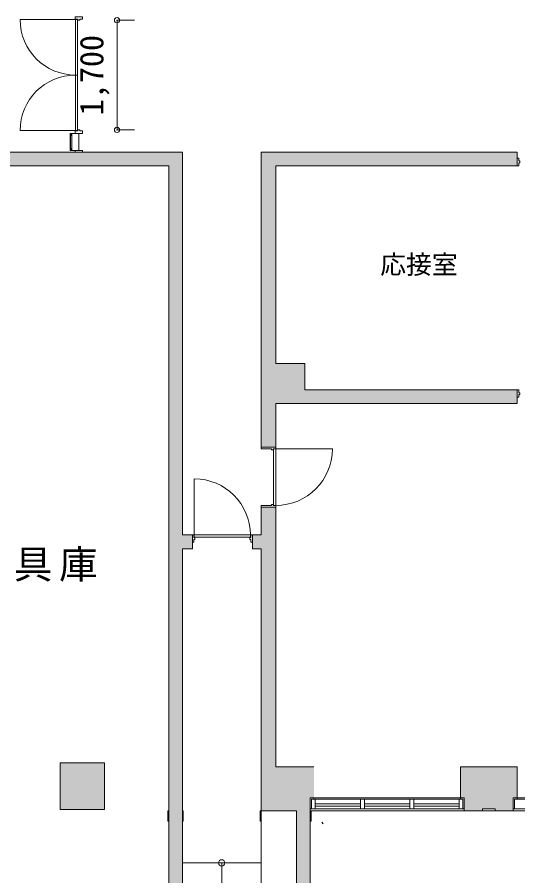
# Model space of a CAD drawing. Units: millimetres at full size, sheet at 1:200; details may follow other scales. Extents: x -41541 to 42058, y -39868 to 8614.
# Drawn here: x -2726 to 5034, y -21506 to -8194 of the extents above; entities that cross this region are included whole.
import ezdxf
from ezdxf.enums import TextEntityAlignment as Align

# ---------------------------------------------------------------- set-up
doc = ezdxf.new("R2010")
doc.units = ezdxf.units.MM
doc.header["$LTSCALE"] = 200
doc.header["$PDMODE"] = 32
doc.header["$PDSIZE"] = 80
for name, color, linetype, lineweight in [('0-1_躯体', 7, 'Continuous', 9), ('0-2_建具', 7, 'Continuous', 9), ('0-6_寸法', 4, 'Continuous', 5)]:
    doc.layers.add(name, color=color, linetype=linetype, lineweight=lineweight)
doc.layers.add('0-4_室名', color=7, linetype='Continuous')
doc.styles.add('ＭＳ ゴシック', font='')
doc.styles.add('ＭＳ Ｐゴシック', font='')
doc.styles.get('ＭＳ ゴシック').set_extended_font_data('MS Gothic')
doc.styles.get('ＭＳ Ｐゴシック').set_extended_font_data('MS PGothic')

msp = doc.modelspace()

# ---------------------------------------------------------------- linework, layer by layer
at = {"layer": '0-1_躯体'}
for p, q in [((-4456.1, -10286.2), (-166.1, -10286.2)), ((-1716.1, -10286.2), (-1826.1, -10286.2)), ((-166.1, -16221.2), (-166.1, -10286.2)), ((5023.9, -10496.2), (5023.9, -10286.2)), ((-4486.1, -10496.2), (-376.1, -10496.2)), ((-376.1, -23789.2), (-376.1, -10496.2)), ((1283.9, -10496.2), (5023.9, -10496.2)), ((1283.9, -10496.2), (1283.9, -13561.2)), ((1733.9, -13561.2), (1283.9, -13561.2)), ((1733.9, -13561.2), (1733.9, -13971.2)), ((5023.9, -13971.2), (1733.9, -13971.2)), ((5023.9, -13971.2), (5023.9, -14181.2)), ((1283.9, -14181.2), (5023.9, -14181.2)), ((1283.9, -14181.2), (1283.9, -14861.2)), ((1053.9, -14861.2), (1283.9, -14861.2)), ((1283.9, -15791.2), (1053.9, -15791.2)), ((1283.9, -15791.2), (1283.9, -19816.2)), ((-11.1, -16221.2), (-166.1, -16221.2)), ((-11.1, -16221.2), (-11.1, -16436.2)), ((918.9, -16436.2), (918.9, -16221.2)), ((-166.1, -23433.7), (-166.1, -16436.2)), ((-166.1, -16436.2), (-11.1, -16436.2)), ((918.9, -16436.2), (1053.9, -16436.2)), ((1053.9, -25811.2), (1053.9, -16436.2)), ((-2058.6, -19753.7), (-1373.6, -19753.7)), ((-2058.6, -19753.7), (-2058.6, -20478.7)), ((-1373.6, -19753.7), (-1373.6, -20478.7)), ((1873.9, -19816.2), (1283.9, -19816.2)), ((4143.9, -19816.2), (4143.9, -20296.2)), ((4143.9, -19816.2), (5023.9, -19816.2)), ((5023.9, -20296.2), (5023.9, -19816.2)), ((4203.8, -20296.2), (1813.9, -20296.2)), ((1813.9, -20296.2), (1813.9, -26021.2)), ((4203.9, -20496.2), (4203.9, -20296.2)), ((7353.9, -20296.2), (4963.9, -20296.2)), ((4963.9, -20296.2), (4963.9, -20496.2)), ((-2058.6, -20478.7), (-1373.6, -20478.7)), ((1604, -20496.2), (1053.9, -20496.2)), ((1604, -20496.2), (1604, -24179.3)), ((4203.9, -20496.2), (4483.9, -20496.2)), ((4683.9, -20496.2), (4683.9, -20466.2)), ((4683.9, -20496.2), (4963.9, -20496.2)), ((-166.1, -21306.2), (1053.9, -21306.2)), ((1603.9, -25221.2), (1603.9, -21346.2))]:
    msp.add_line(p, q, dxfattribs=at)
for points in [[(1053.9, -14861.2), (1053.9, -10286.2), (5023.9, -10286.2)], [(918.9, -16221.2), (1053.9, -16221.2), (1053.9, -15791.2)], [(4483.9, -20496.2), (4483.9, -20466.2), (4683.9, -20466.2)], [(-166.1, -21436.2), (-166.1, -21306.2), (1053.9, -21306.2)]]:
    msp.add_lwpolyline(points, dxfattribs=at)
at = {"layer": '0-1_躯体', "color": 9}
for points in [[(-4456.1, -10286.2), (-4456.1, -10496.2), (-376.1, -10286.2), (-376.1, -10496.2)], [(-166.1, -10286.2), (-376.1, -10286.2), (-166.1, -25811.2), (-376.1, -25811.2)], [(1053.9, -10286.2), (1053.9, -13561.2), (1283.9, -10286.2), (1283.9, -13561.2)], [(5023.9, -10286.2), (1283.9, -10286.2), (5023.9, -10496.2), (1283.9, -10496.2)], [(1053.9, -13561.2), (1053.9, -14861.2), (1283.9, -13561.2), (1283.9, -14861.2)], [(1733.9, -13561.2), (1283.9, -13561.2), (1733.9, -14181.2), (1283.9, -14181.2)], [(5023.9, -13971.2), (1733.9, -13971.2), (5023.9, -14181.2), (1733.9, -14181.2)], [(1053.9, -15791.2), (1053.9, -19816.2), (1283.9, -15791.2), (1283.9, -19816.2)], [(-11.1, -16221.2), (-166.1, -16221.2), (-11.1, -16436.2), (-166.1, -16436.2)], [(918.9, -16221.2), (918.9, -16436.2), (1053.9, -16221.2), (1053.9, -16436.2)], [(-2058.6, -19753.7), (-2058.6, -20478.7), (-1373.6, -19753.7), (-1373.6, -20478.7)], [(1814, -19816.2), (1053.9, -19816.2), (1814, -20496.2), (1053.9, -20496.2)], [(1873.9, -19816.2), (1814, -19816.2), (1873.9, -20296.2), (1814, -20296.2)], [(5023.9, -20296.2), (4143.9, -20296.2), (5023.9, -19816.2), (4143.9, -19816.2)], [(4483.9, -20496.2), (4203.9, -20496.2), (4483.9, -20296.2), (4203.9, -20296.2)], [(4483.9, -20466.2), (4483.9, -20296.2), (4683.9, -20466.2), (4683.9, -20296.2)], [(4683.9, -20496.2), (4683.9, -20296.2), (4963.9, -20496.2), (4963.9, -20296.2)], [(1604, -20496.2), (1604, -25221), (1813.9, -20496.2), (1813.9, -25221)]]:
    msp.add_solid(points, dxfattribs=at)
at = {"layer": '0-2_建具', "color": 4, "lineweight": 5}
for p, q in [((-1821.1, -8231.2), (-2681.1, -8231.2)), ((-1821.1, -9951.2), (-2681.1, -9951.2)), ((1283.9, -14888.2), (2159.9, -14888.2)), ((18.9, -16221.2), (18.9, -15351.2))]:
    msp.add_line(p, q, dxfattribs=at)
at = {"layer": '0-2_建具'}
for p, q in [((-1821.1, -8287.2), (-1821.1, -8231.2)), ((-1791.1, -8231.2), (-1821.1, -8231.2)), ((-1791.1, -9944.9), (-1791.1, -8231.2)), ((-1821.1, -8261.9), (-1821.1, -9951.2)), ((-1791.1, -9091.2), (-1821.1, -9091.2)), ((-1791.1, -9951.2), (-1821.1, -9951.2)), ((-1791.1, -9941.2), (-1791.1, -9951.2)), ((-1884.1, -9996.2), (-1904.1, -9996.2)), ((-1904.1, -10261.2), (-1904.1, -9996.2)), ((-1886.1, -9998.2), (-1902.1, -9998.2)), ((-1898.1, -10011.2), (-1900.1, -10011.2)), ((-1898.1, -10024.2), (-1898.1, -10011.2)), ((-1882.1, -10024.2), (-1898.1, -10024.2)), ((-1886.1, -9998.2), (-1886.1, -10022.2)), ((-1884.1, -10022.2), (-1886.1, -10022.2)), ((-1884.1, -9996.2), (-1884.1, -10022.2)), ((-1882.1, -9996.2), (-1882.1, -10024.2)), ((-1880.1, -9998.2), (-1880.1, -10026.2)), ((-1772.1, -9998.2), (-1880.1, -9998.2)), ((-1880.1, -10026.2), (-1880.1, -10231.2)), ((-1770.1, -10261.2), (-1770.1, -9996.2)), ((-1898.1, -10246.2), (-1900.1, -10246.2)), ((-1898.1, -10233.2), (-1898.1, -10246.2)), ((-1882.1, -10233.2), (-1898.1, -10233.2)), ((-1884.1, -10235.2), (-1886.1, -10235.2)), ((-1886.1, -10259.2), (-1886.1, -10235.2)), ((-1884.1, -10261.2), (-1884.1, -10235.2)), ((-1882.1, -10261.2), (-1882.1, -10233.2)), ((-1880.1, -10259.2), (-1880.1, -10231.2)), ((-1884.1, -10261.2), (-1904.1, -10261.2)), ((-1772.1, -10261.2), (-1882.1, -10261.2)), ((-1772.1, -10259.2), (-1880.1, -10259.2)), ((-1716.1, -10261.2), (-1826.1, -10261.2)), ((-1826.1, -10286.2), (-1826.1, -10261.2)), ((-1716.1, -10286.2), (-1716.1, -10261.2)), ((5023.9, -10496.2), (5023.9, -10379.6)), ((5023.9, -13971.2), (5023.9, -14087.7)), ((1053.9, -14861.2), (1053.9, -14886.2)), ((1053.9, -14861.2), (1283.9, -14861.2)), ((1283.9, -14888.2), (1245.9, -14888.2)), ((1245.9, -15764.2), (1245.9, -14888.2)), ((1283.9, -14861.2), (1283.9, -14886.2)), ((1283.9, -14888.2), (1283.9, -15764.2)), ((1053.9, -15791.2), (1053.9, -15766.2)), ((1053.9, -15791.2), (1283.9, -15791.2)), ((1283.9, -15764.2), (1245.9, -15764.2)), ((1283.9, -15791.2), (1283.9, -15766.2)), ((-166.1, -16221.2), (13.9, -16221.2)), ((-11.1, -16221.2), (-11.1, -16436.2)), ((13.9, -16221.2), (13.9, -16261.2)), ((18.9, -16221.2), (18.9, -16256.2)), ((918.9, -16221.2), (918.9, -16331.2)), ((18.9, -16256.2), (888.9, -16256.2)), ((1813.9, -20296.2), (1813.9, -20466.2)), ((1814, -20296.2), (4183.9, -20296.2)), ((4183.9, -20316.2), (1833.9, -20316.2)), ((1833.9, -20466.2), (1833.9, -20316.2)), ((1873.9, -20296.2), (1873.9, -20316.2)), ((1873.9, -20296.2), (1873.9, -20316.2)), ((1893.9, -20466.2), (1893.9, -20316.2)), ((2597.6, -20466.2), (2597.6, -20316.2)), ((2657.6, -20466.2), (2657.6, -20316.2)), ((3360.9, -20466.2), (3360.9, -20316.2)), ((3420.9, -20466.2), (3420.9, -20316.2)), ((4123.9, -20466.2), (4123.9, -20316.2)), ((4203.8, -20296.2), (4143.8, -20296.2)), ((4143.8, -20316.2), (4143.8, -20296.2)), ((4183.9, -20466.2), (4183.9, -20316.2)), ((4203.8, -20296.2), (4203.8, -20466.2)), ((4964, -20296.2), (7333.9, -20296.2)), ((4964, -20296.2), (4964, -20466.2)), ((4983.9, -20466.2), (4983.9, -20316.2)), ((7333.9, -20316.2), (4983.9, -20316.2)), ((5023.9, -20296.2), (5023.9, -20316.2)), ((-391.1, -20496.2), (-376.1, -20496.2)), ((-391.1, -20656.2), (-391.1, -20496.2)), ((-376.1, -20496.2), (-376.1, -20656.2)), ((-166.1, -20496.2), (-151.1, -20496.2)), ((-166.1, -20656.2), (-166.1, -20496.2)), ((-151.1, -20496.2), (-151.1, -20656.2)), ((1038.9, -20496.2), (1053.9, -20496.2)), ((1038.9, -20656.2), (1038.9, -20496.2)), ((1053.9, -20496.2), (1053.9, -20656.2)), ((1849.2, -20466.2), (1813.9, -20466.2)), ((1814, -20496.2), (1829, -20496.2)), ((1814, -20656.2), (1814, -20496.2)), ((1814, -20496.2), (1814, -25101)), ((1814, -20496.2), (17116.4, -20496.2)), ((1829, -20496.2), (1829, -20656.2)), ((1849.2, -20466.2), (4203.8, -20466.2)), ((1893.9, -20391.2), (2597.6, -20391.2)), ((1893.9, -20428.7), (2597.6, -20428.7)), ((2657.6, -20391.2), (3360.9, -20391.2)), ((2657.6, -20428.7), (3360.9, -20428.7)), ((4123.9, -20391.2), (3420.9, -20391.2)), ((4123.9, -20428.7), (3420.9, -20428.7)), ((4999.2, -20466.2), (4964, -20466.2)), ((4999.2, -20466.2), (7353.8, -20466.2)), ((-391.1, -20656.2), (-376.1, -20656.2)), ((-166.1, -20656.2), (-151.1, -20656.2)), ((1038.9, -20656.2), (1053.9, -20656.2)), ((1814, -20656.2), (1829, -20656.2)), ((2018.9, -20701.2), (1993.9, -20676.2)), ((-166.1, -21576.2), (-166.1, -21306.2)), ((-166.1, -21306.2), (1053.9, -21306.2)), ((443.9, -21306.2), (443.9, -23736.2)), ((1053.9, -21576.2), (1053.9, -21306.2))]:
    msp.add_line(p, q, dxfattribs=at)
for points in [[(-1716.1, -8186.2), (-1716.1, -8226.2), (-1756.1, -8226.2), (-1756.1, -8241.2), (-1786.1, -8241.2), (-1786.1, -8226.2), (-1826.1, -8226.2), (-1826.1, -8186.2)], [(-1716.1, -9996.2), (-1716.1, -9956.2), (-1756.1, -9956.2), (-1756.1, -9941.2), (-1786.1, -9941.2), (-1786.1, -9956.2), (-1826.1, -9956.2), (-1826.1, -9996.2)]]:
    msp.add_lwpolyline(points, close=True, dxfattribs=at)
for points in [[(-1886.1, -10259.2), (-1902.1, -10259.2), (-1902.1, -9998.2)], [(-1880.1, -10026.2), (-1900.1, -10026.2), (-1900.1, -10011.2)], [(-1772.1, -10261.2), (-1772.1, -9996.2), (-1882.1, -9996.2)], [(-1880.1, -10231.2), (-1900.1, -10231.2), (-1900.1, -10246.2)], [(5023.9, -10496.2), (5048.9, -10496.2), (5048.9, -10451.2), (5063.9, -10451.2), (5063.9, -10421.2), (5048.9, -10421.2), (5048.9, -10381.2), (5023.9, -10381.2)], [(5023.9, -13971.2), (5048.9, -13971.2), (5048.9, -14016.2), (5063.9, -14016.2), (5063.9, -14046.2), (5048.9, -14046.2), (5048.9, -14086.2), (5023.9, -14086.2)], [(1283.9, -14886.2), (1243.9, -14886.2), (1243.9, -14901.2), (1213.9, -14901.2), (1213.9, -14886.2), (1053.9, -14886.2)], [(1283.9, -15766.2), (1243.9, -15766.2), (1243.9, -15751.2), (1213.9, -15751.2), (1213.9, -15766.2), (1053.9, -15766.2)], [(18.9, -16221.2), (888.9, -16221.2), (888.9, -16256.2)], [(918.9, -16221.2), (893.9, -16221.2), (893.9, -16261.2), (878.9, -16261.2), (878.9, -16291.2), (893.9, -16291.2), (893.9, -16331.2), (918.9, -16331.2)], [(13.9, -16261.2), (28.9, -16261.2), (28.9, -16291.2), (13.9, -16291.2), (13.9, -16331.2), (-11.1, -16331.2)]]:
    msp.add_lwpolyline(points, dxfattribs=at)
msp.add_circle((443.9, -21306.2), 50, dxfattribs=at)
at = {"layer": '0-2_建具', "color": 4, "lineweight": 5}
for centre, radius, start, end in [((-1821.1, -8231.2), 860, 180, 270), ((-1821.1, -9951.2), 860, 90, 180), ((1283.9, -14888.2), 876, 270, 0), ((18.9, -16221.2), 870, 0, 90)]:
    msp.add_arc(centre, radius, start, end, dxfattribs=at)
at = {"layer": '0-6_寸法'}
for p, q in [((-1178.8, -8241.2), (-1178.8, -9941.2)), ((-1178.8, -8241.2), (-908.3, -8241.2)), ((-1178.8, -9941.2), (-908.3, -9941.2)), ((3511.2, -10286.2), (3510.7, -10286.2))]:
    msp.add_line(p, q, dxfattribs=at)
for p in [(-1178.8, -8241.2), (-1178.8, -9941.2)]:
    msp.add_point(p, dxfattribs=at)

# ---------------------------------------------------------------- texts
at = {"layer": '0-4_室名', "style": 'ＭＳ Ｐゴシック'}
msp.add_text('応接室', height=293.3, dxfattribs=at).set_placement((2900.9, -12261.9), align=Align.BOTTOM_LEFT)
at = {"layer": '0-4_室名', "insert": (-3481.2, -16946.7), "char_height": 439.9, "attachment_point": 7, "style": 'ＭＳ Ｐゴシック'}
msp.add_mtext('\\T1.17;器具庫', dxfattribs=at)
at = {"layer": '0-6_寸法', "style": 'ＭＳ ゴシック'}
msp.add_text('1,700', height=366.6, rotation=90, dxfattribs=at).set_placement((-1278.8, -9716.2), align=Align.BOTTOM_LEFT)

doc.saveas('drawing.dxf')
